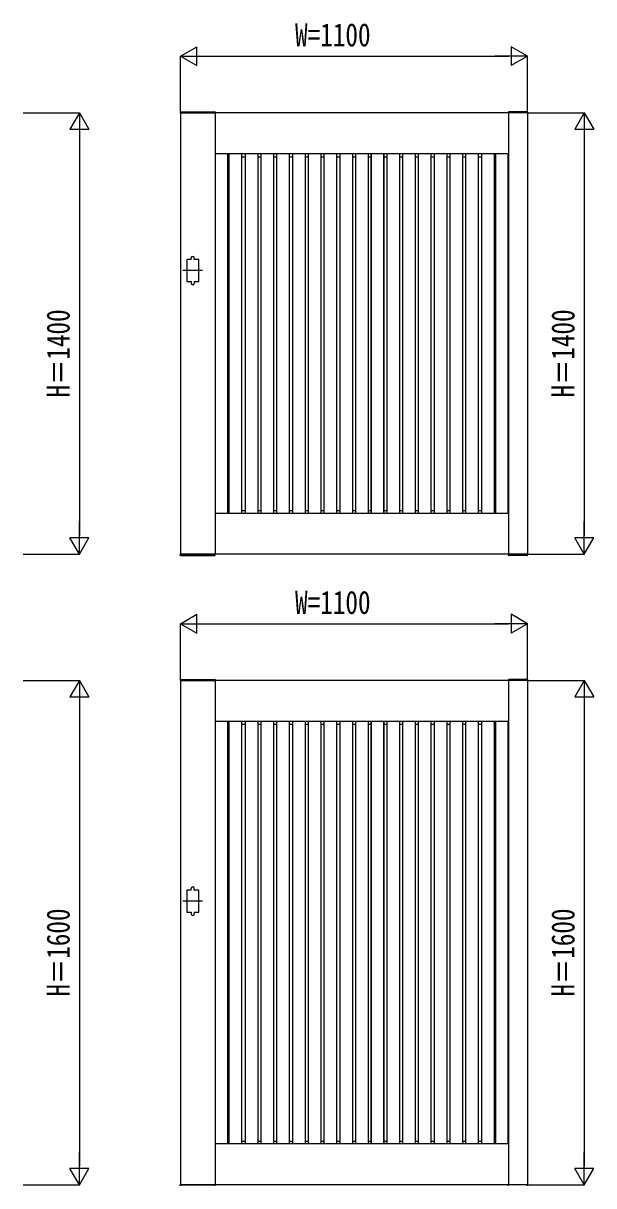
# Model space of a CAD drawing. Units: millimetres, scale not verified. Extents: x -10512 to 10512, y -7425 to 7425.
# Drawn here: x 2640 to 4448, y -715 to 2972 of the extents above; entities that cross this region are included whole.
import ezdxf
from ezdxf.enums import TextEntityAlignment as Align

# ---------------------------------------------------------------- set-up
doc = ezdxf.new("R2010")
doc.units = ezdxf.units.MM
doc.header["$LTSCALE"] = 30
doc.layers.add('0-2_YKK_A1', color=4, linetype='Continuous')
doc.layers.add('0-3_YKK_D', color=6, linetype='Continuous')
doc.styles.add('ＭＳ ゴシック', font='')
doc.styles.get('ＭＳ ゴシック').set_extended_font_data('MS Gothic')

msp = doc.modelspace()

# ---------------------------------------------------------------- linework, layer by layer
at = {"layer": '0-2_YKK_A1'}
for p, q in [((3137.18, 2690.05), (3137.05, 2687.5)), ((3137.05, 2687.5), (3248.05, 2687.5)), ((3137.55, 2687.5), (3137.55, 1287.5)), ((4237.55, 2687.5), (3137.55, 2687.5)), ((3138.18, 2691), (3246.92, 2691)), ((3247.55, 2687.5), (3247.55, 1287.5)), ((3247.92, 2690.05), (3248.05, 2687.5)), ((4177.18, 2690.05), (4177.05, 2687.5)), ((4238.05, 2687.5), (4177.05, 2687.5)), ((4177.55, 2687.5), (4177.55, 1287.5)), ((4236.92, 2691), (4178.18, 2691)), ((4237.55, 2687.5), (4237.55, 1287.5)), ((4237.92, 2690.05), (4238.05, 2687.5)), ((4177.55, 2557.5), (3247.55, 2557.5)), ((3247.55, 2548.4), (3248.35, 2548.4)), ((3248.35, 1417.5), (3248.35, 2557.5)), ((3288.35, 1417.5), (3288.35, 2557.5)), ((3288.35, 2548.4), (3292.55, 2548.4)), ((3292.55, 1417.5), (3292.55, 2557.5)), ((3332.55, 1417.5), (3332.55, 2557.5)), ((3332.55, 2548.4), (3342.55, 2548.4)), ((3342.55, 2557.5), (3342.55, 1417.5)), ((3382.55, 2557.5), (3382.55, 1417.5)), ((3382.55, 2548.4), (3392.55, 2548.4)), ((3392.55, 2557.5), (3392.55, 1417.5)), ((3432.55, 2557.5), (3432.55, 1417.5)), ((3432.55, 2548.4), (3442.55, 2548.4)), ((3442.55, 2557.5), (3442.55, 1417.5)), ((3482.55, 2557.5), (3482.55, 1417.5)), ((3482.55, 2548.4), (3492.55, 2548.4)), ((3492.55, 2557.5), (3492.55, 1417.5)), ((3532.55, 2557.5), (3532.55, 1417.5)), ((3532.55, 2548.4), (3542.55, 2548.4)), ((3542.55, 2557.5), (3542.55, 1417.5)), ((3582.55, 2557.5), (3582.55, 1417.5)), ((3582.55, 2548.4), (3592.55, 2548.4)), ((3592.55, 2557.5), (3592.55, 1417.5)), ((3632.55, 2557.5), (3632.55, 1417.5)), ((3632.55, 2548.4), (3642.55, 2548.4)), ((3642.55, 2557.5), (3642.55, 1417.5)), ((3682.55, 2557.5), (3682.55, 1417.5)), ((3682.55, 2548.4), (3692.55, 2548.4)), ((3692.55, 2557.5), (3692.55, 1417.5)), ((3732.55, 2557.5), (3732.55, 1417.5)), ((3732.55, 2548.4), (3742.55, 2548.4)), ((3742.55, 2557.5), (3742.55, 1417.5)), ((3742.55, 1417.5), (3742.55, 2557.5)), ((3782.55, 2557.5), (3782.55, 1417.5)), ((3782.55, 1417.5), (3782.55, 2557.5)), ((3782.55, 2548.4), (3792.55, 2548.4)), ((3792.55, 1417.5), (3792.55, 2557.5)), ((3832.55, 1417.5), (3832.55, 2557.5)), ((3832.55, 2548.4), (3842.55, 2548.4)), ((3842.55, 1417.5), (3842.55, 2557.5)), ((3882.55, 1417.5), (3882.55, 2557.5)), ((3882.55, 2548.4), (3892.55, 2548.4)), ((3892.55, 1417.5), (3892.55, 2557.5)), ((3932.55, 1417.5), (3932.55, 2557.5)), ((3932.55, 2548.4), (3942.55, 2548.4)), ((3942.55, 1417.5), (3942.55, 2557.5)), ((3982.55, 1417.5), (3982.55, 2557.5)), ((3982.55, 2548.4), (3992.55, 2548.4)), ((3992.55, 1417.5), (3992.55, 2557.5)), ((4032.55, 1417.5), (4032.55, 2557.5)), ((4032.55, 2548.4), (4042.55, 2548.4)), ((4042.55, 1417.5), (4042.55, 2557.5)), ((4082.55, 1417.5), (4082.55, 2557.5)), ((4082.55, 2548.4), (4092.55, 2548.4)), ((4092.55, 1417.5), (4092.55, 2557.5)), ((4132.55, 1417.5), (4132.55, 2557.5)), ((4132.55, 2548.4), (4136.75, 2548.4)), ((4136.75, 1417.5), (4136.75, 2557.5)), ((4176.75, 1417.5), (4176.75, 2557.5)), ((4176.75, 2548.4), (4177.55, 2548.4)), ((3171.55, 2222.5), (3171.55, 2227.5)), ((3181.55, 2222.5), (3181.55, 2227.5)), ((3208.05, 2187.5), (3145.05, 2187.5)), ((3171.55, 2152.5), (3171.55, 2147.5)), ((3181.55, 2152.5), (3181.55, 2147.5)), ((3247.55, 1426), (3248.35, 1426)), ((4177.55, 1417.5), (3247.55, 1417.5)), ((3288.35, 1426), (3292.55, 1426)), ((3332.55, 1426), (3342.55, 1426)), ((3382.55, 1426), (3392.55, 1426)), ((3432.55, 1426), (3442.55, 1426)), ((3482.55, 1426), (3492.55, 1426)), ((3532.55, 1426), (3542.55, 1426)), ((3582.55, 1426), (3592.55, 1426)), ((3632.55, 1426), (3642.55, 1426)), ((3682.55, 1426), (3692.55, 1426)), ((3732.55, 1426), (3742.55, 1426)), ((3782.55, 1426), (3792.55, 1426)), ((3832.55, 1426), (3842.55, 1426)), ((3882.55, 1426), (3892.55, 1426)), ((3932.55, 1426), (3942.55, 1426)), ((3982.55, 1426), (3992.55, 1426)), ((4032.55, 1426), (4042.55, 1426)), ((4082.55, 1426), (4092.55, 1426)), ((4132.55, 1426), (4136.75, 1426)), ((4176.75, 1426), (4177.55, 1426)), ((3137.05, 1287.5), (3248.05, 1287.5)), ((3137.18, 1284.95), (3137.05, 1287.5)), ((4237.55, 1287.5), (3137.55, 1287.5)), ((3138.18, 1284), (3246.92, 1284)), ((3247.92, 1284.95), (3248.05, 1287.5)), ((4238.05, 1287.5), (4177.05, 1287.5)), ((4177.18, 1284.95), (4177.05, 1287.5)), ((4236.92, 1284), (4178.18, 1284)), ((4237.92, 1284.95), (4238.05, 1287.5)), ((3137.18, 890.05), (3137.05, 887.5)), ((3137.05, 887.5), (3248.05, 887.5)), ((3137.55, 887.5), (3137.55, -712.5)), ((4237.55, 887.5), (3137.55, 887.5)), ((3138.18, 891), (3246.92, 891)), ((3247.55, 887.5), (3247.55, -712.5)), ((3247.92, 890.05), (3248.05, 887.5)), ((4177.18, 890.05), (4177.05, 887.5)), ((4238.05, 887.5), (4177.05, 887.5)), ((4177.55, 887.5), (4177.55, -712.5)), ((4236.92, 891), (4178.18, 891)), ((4237.55, 887.5), (4237.55, -712.5)), ((4237.92, 890.05), (4238.05, 887.5)), ((4177.55, 757.5), (3247.55, 757.5)), ((3247.55, 748.4), (3248.35, 748.4)), ((3248.35, -582.5), (3248.35, 757.5)), ((3288.35, -582.5), (3288.35, 757.5)), ((3288.35, 748.4), (3292.55, 748.4)), ((3292.55, -582.5), (3292.55, 757.5)), ((3332.55, -582.5), (3332.55, 757.5)), ((3332.55, 748.4), (3342.55, 748.4)), ((3342.55, 757.5), (3342.55, -582.5)), ((3382.55, 757.5), (3382.55, -582.5)), ((3382.55, 748.4), (3392.55, 748.4)), ((3392.55, 757.5), (3392.55, -582.5)), ((3432.55, 757.5), (3432.55, -582.5)), ((3432.55, 748.4), (3442.55, 748.4)), ((3442.55, 757.5), (3442.55, -582.5)), ((3482.55, 757.5), (3482.55, -582.5)), ((3482.55, 748.4), (3492.55, 748.4)), ((3492.55, 757.5), (3492.55, -582.5)), ((3532.55, 757.5), (3532.55, -582.5)), ((3532.55, 748.4), (3542.55, 748.4)), ((3542.55, 757.5), (3542.55, -582.5)), ((3582.55, 757.5), (3582.55, -582.5)), ((3582.55, 748.4), (3592.55, 748.4)), ((3592.55, 757.5), (3592.55, -582.5)), ((3632.55, 757.5), (3632.55, -582.5)), ((3632.55, 748.4), (3642.55, 748.4)), ((3642.55, 757.5), (3642.55, -582.5)), ((3682.55, 757.5), (3682.55, -582.5)), ((3682.55, 748.4), (3692.55, 748.4)), ((3692.55, 757.5), (3692.55, -582.5)), ((3732.55, 757.5), (3732.55, -582.5)), ((3732.55, 748.4), (3742.55, 748.4)), ((3742.55, 757.5), (3742.55, -582.5)), ((3742.55, -582.5), (3742.55, 757.5)), ((3782.55, 757.5), (3782.55, -582.5)), ((3782.55, -582.5), (3782.55, 757.5)), ((3782.55, 748.4), (3792.55, 748.4)), ((3792.55, -582.5), (3792.55, 757.5)), ((3832.55, -582.5), (3832.55, 757.5)), ((3832.55, 748.4), (3842.55, 748.4)), ((3842.55, -582.5), (3842.55, 757.5)), ((3882.55, -582.5), (3882.55, 757.5)), ((3882.55, 748.4), (3892.55, 748.4)), ((3892.55, -582.5), (3892.55, 757.5)), ((3932.55, -582.5), (3932.55, 757.5)), ((3932.55, 748.4), (3942.55, 748.4)), ((3942.55, -582.5), (3942.55, 757.5)), ((3982.55, -582.5), (3982.55, 757.5)), ((3982.55, 748.4), (3992.55, 748.4)), ((3992.55, -582.5), (3992.55, 757.5)), ((4032.55, -582.5), (4032.55, 757.5)), ((4032.55, 748.4), (4042.55, 748.4)), ((4042.55, -582.5), (4042.55, 757.5)), ((4082.55, -582.5), (4082.55, 757.5)), ((4082.55, 748.4), (4092.55, 748.4)), ((4092.55, -582.5), (4092.55, 757.5)), ((4132.55, -582.5), (4132.55, 757.5)), ((4132.55, 748.4), (4136.75, 748.4)), ((4136.75, -582.5), (4136.75, 757.5)), ((4176.75, -582.5), (4176.75, 757.5)), ((4176.75, 748.4), (4177.55, 748.4)), ((3171.55, 222.5), (3171.55, 227.5)), ((3181.55, 222.5), (3181.55, 227.5)), ((3208.05, 187.5), (3145.05, 187.5)), ((3171.55, 152.5), (3171.55, 147.5)), ((3181.55, 152.5), (3181.55, 147.5)), ((3247.55, -574), (3248.35, -574)), ((4177.55, -582.5), (3247.55, -582.5)), ((3288.35, -574), (3292.55, -574)), ((3332.55, -574), (3342.55, -574)), ((3382.55, -574), (3392.55, -574)), ((3432.55, -574), (3442.55, -574)), ((3482.55, -574), (3492.55, -574)), ((3532.55, -574), (3542.55, -574)), ((3582.55, -574), (3592.55, -574)), ((3632.55, -574), (3642.55, -574)), ((3682.55, -574), (3692.55, -574)), ((3732.55, -574), (3742.55, -574)), ((3782.55, -574), (3792.55, -574)), ((3832.55, -574), (3842.55, -574)), ((3882.55, -574), (3892.55, -574)), ((3932.55, -574), (3942.55, -574)), ((3982.55, -574), (3992.55, -574)), ((4032.55, -574), (4042.55, -574)), ((4082.55, -574), (4092.55, -574)), ((4132.55, -574), (4136.75, -574)), ((4176.75, -574), (4177.55, -574)), ((3137.05, -712.5), (3248.05, -712.5)), ((3137.18, -715.05), (3137.05, -712.5)), ((4237.55, -712.5), (3137.55, -712.5)), ((3247.92, -715.05), (3248.05, -712.5)), ((4238.05, -712.5), (4177.05, -712.5)), ((4177.18, -715.05), (4177.05, -712.5)), ((4237.92, -715.05), (4238.05, -712.5))]:
    msp.add_line(p, q, dxfattribs=at)
for points in [[(3171.55, 2222.5), (3157.55, 2222.5), (3157.55, 2152.5), (3171.55, 2152.5)], [(3181.55, 2152.5), (3195.55, 2152.5), (3195.55, 2222.5), (3181.55, 2222.5)], [(3171.55, 222.5), (3157.55, 222.5), (3157.55, 152.5), (3171.55, 152.5)], [(3181.55, 152.5), (3195.55, 152.5), (3195.55, 222.5), (3181.55, 222.5)]]:
    msp.add_lwpolyline(points, dxfattribs=at)
for centre, radius, start, end in [((3138.18, 2690), 1, 90, 177), ((3246.92, 2690), 1, 3, 90), ((4178.18, 2690), 1, 90, 177), ((4236.92, 2690), 1, 3, 90), ((3176.55, 2227.5), 5, 0, 180), ((3176.55, 2147.5), 5, 180, 0), ((3138.18, 1285), 1, 183, 270), ((3246.92, 1285), 1, 270, 357), ((4178.18, 1285), 1, 183, 270), ((4236.92, 1285), 1, 270, 357), ((3138.18, 890), 1, 90, 177), ((3246.92, 890), 1, 3, 90), ((4178.18, 890), 1, 90, 177), ((4236.92, 890), 1, 3, 90), ((3176.55, 227.5), 5, 0, 180), ((3176.55, 147.5), 5, 180, 0)]:
    msp.add_arc(centre, radius, start, end, dxfattribs=at)
at = {"layer": '0-3_YKK_D'}
for p, q in [((3137.55, 2867.5), (3189.51, 2897.5)), ((3189.51, 2837.5), (3189.51, 2897.5)), ((4237.55, 2867.5), (4185.59, 2897.5)), ((4185.59, 2897.5), (4185.59, 2837.5)), ((3137.55, 2689.5), (3137.55, 2868.5)), ((3137.55, 2867.5), (3189.51, 2837.5)), ((3137.55, 2867.5), (3241.47, 2867.5)), ((3197.55, 2867.5), (4177.55, 2867.5)), ((4237.55, 2867.5), (4133.63, 2867.5)), ((4237.55, 2867.5), (4185.59, 2837.5)), ((4237.55, 2689.5), (4237.55, 2868.5)), ((2639.55, 2687.5), (2818.55, 2687.5)), ((2817.55, 2687.5), (2787.55, 2635.54)), ((2817.55, 2687.5), (2847.55, 2635.54)), ((2817.55, 2687.5), (2817.55, 2583.58)), ((4239.55, 2687.5), (4418.55, 2687.5)), ((4417.55, 2687.5), (4387.55, 2635.54)), ((4417.55, 2687.5), (4447.55, 2635.54)), ((4417.55, 2687.5), (4417.55, 2583.58)), ((2787.55, 2635.54), (2847.55, 2635.54)), ((2817.55, 2627.5), (2817.55, 1347.5)), ((4387.55, 2635.54), (4447.55, 2635.54)), ((4417.55, 2627.5), (4417.55, 1347.5)), ((2817.55, 1287.5), (2817.55, 1391.42)), ((4417.55, 1287.5), (4417.55, 1391.42)), ((2817.55, 1287.5), (2787.55, 1339.46)), ((2847.55, 1339.46), (2787.55, 1339.46)), ((2817.55, 1287.5), (2847.55, 1339.46)), ((4417.55, 1287.5), (4387.55, 1339.46)), ((4447.55, 1339.46), (4387.55, 1339.46)), ((4417.55, 1287.5), (4447.55, 1339.46)), ((2639.55, 1287.5), (2818.55, 1287.5)), ((4239.55, 1287.5), (4418.55, 1287.5)), ((3137.55, 1067.5), (3189.51, 1097.5)), ((3189.51, 1037.5), (3189.51, 1097.5)), ((4237.55, 1067.5), (4185.59, 1097.5)), ((4185.59, 1097.5), (4185.59, 1037.5)), ((3137.55, 889.5), (3137.55, 1068.5)), ((3137.55, 1067.5), (3189.51, 1037.5)), ((3137.55, 1067.5), (3241.47, 1067.5)), ((3197.55, 1067.5), (4177.55, 1067.5)), ((4237.55, 1067.5), (4133.63, 1067.5)), ((4237.55, 1067.5), (4185.59, 1037.5)), ((4237.55, 889.5), (4237.55, 1068.5)), ((2639.55, 887.5), (2818.55, 887.5)), ((2817.55, 887.5), (2787.55, 835.54)), ((2817.55, 887.5), (2847.55, 835.54)), ((2817.55, 887.5), (2817.55, 783.58)), ((4239.55, 887.5), (4418.55, 887.5)), ((4417.55, 887.5), (4387.55, 835.54)), ((4417.55, 887.5), (4447.55, 835.54)), ((4417.55, 887.5), (4417.55, 783.58)), ((2787.55, 835.54), (2847.55, 835.54)), ((2817.55, 827.5), (2817.55, -652.5)), ((4387.55, 835.54), (4447.55, 835.54)), ((4417.55, 827.5), (4417.55, -652.5)), ((2817.55, -712.5), (2817.55, -608.58)), ((4417.55, -712.5), (4417.55, -608.58)), ((2817.55, -712.5), (2787.55, -660.54)), ((2847.55, -660.54), (2787.55, -660.54)), ((2817.55, -712.5), (2847.55, -660.54)), ((4417.55, -712.5), (4387.55, -660.54)), ((4447.55, -660.54), (4387.55, -660.54)), ((4417.55, -712.5), (4447.55, -660.54)), ((2639.55, -712.5), (2818.55, -712.5)), ((4239.55, -712.5), (4418.55, -712.5))]:
    msp.add_line(p, q, dxfattribs=at)

# ---------------------------------------------------------------- texts
at = {"layer": '0-3_YKK_D', "style": 'ＭＳ ゴシック', "width": 0.8}
for p in [(3500.88, 2876.5), (3500.88, 1076.5)]:
    msp.add_text('W=1100', height=73.31, dxfattribs=at).set_placement(p, align=Align.BOTTOM_LEFT)
for s, p in [('H＝1400', (2808.55, 1784.83)), ('H＝1400', (4408.55, 1784.83)), ('H＝1600', (2808.55, -115.17)), ('H＝1600', (4408.55, -115.17))]:
    msp.add_text(s, height=73.31, rotation=90, dxfattribs=at).set_placement(p, align=Align.BOTTOM_LEFT)

doc.saveas('drawing.dxf')
